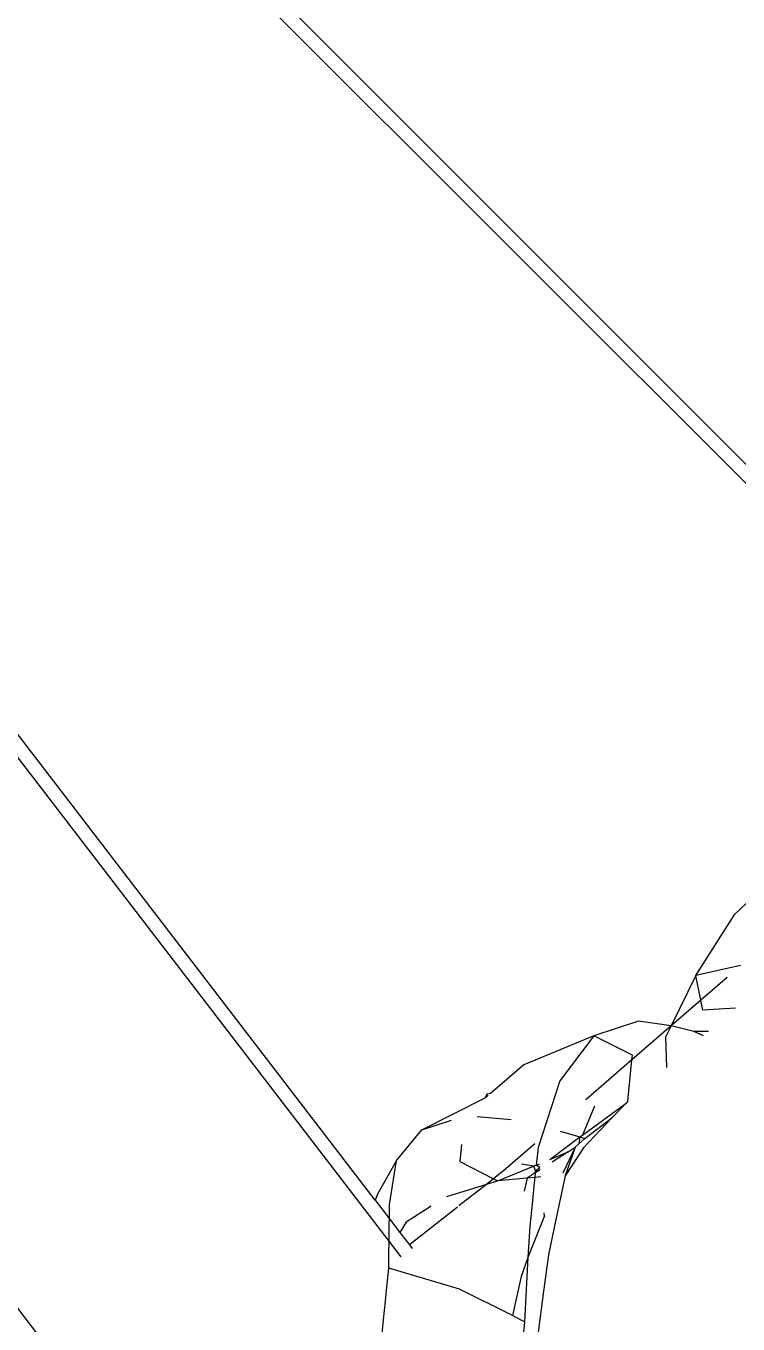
# Model space of a CAD drawing. Header units: inches. Extents: x 3324238 to 135265466, y -1036581 to 20094598.
# Drawn here: x 3354737.282 to 3354737.682, y -519090.368 to -519089.639 of the extents above; entities that cross this region are included whole.
import ezdxf

# ---------------------------------------------------------------- set-up
doc = ezdxf.new("R2010")
doc.units = ezdxf.units.IN
doc.header["$MEASUREMENT"] = 0

msp = doc.modelspace()

# ---------------------------------------------------------------- linework, layer by layer
for p, q in [((3354736.57418, -519088.77261, 0.00267), (3354737.83159, -519090.02966, 0.00267)), ((3354736.57322, -519088.78263, 0.00267), (3354737.82597, -519090.03502, 0.00267)), ((3354737.48625, -519090.32137, 0.00267), (3354736.41126, -519088.92064, 0.00267)), ((3354737.47841, -519090.29839, 0.00267), (3354736.4197, -519088.91889, 0.00267)), ((3354737.3525, -519090.45654, 0.00267), (3354736.24044, -519089.00752, 0.00267)), ((3354737.68047, -519090.13763, 0.00267), (3354737.71082, -519090.1093, 0.00267)), ((3354737.65851, -519090.17213, 0.00267), (3354737.68047, -519090.13763, 0.00267)), ((3354737.68377, -519090.1666, 0.00267), (3354737.65851, -519090.17213, 0.00267)), ((3354737.65851, -519090.17213, 0.00267), (3354737.6447, -519090.20045, 0.00267)), ((3354737.66134, -519090.18603, 0.00267), (3354737.65851, -519090.17213, 0.00267)), ((3354737.6761, -519090.17324, 0.00267), (3354737.66134, -519090.18603, 0.00267)), ((3354737.66134, -519090.18603, 0.00267), (3354737.6447, -519090.20045, 0.00267)), ((3354737.66249, -519090.19163, 0.00267), (3354737.66134, -519090.18603, 0.00267)), ((3354737.68083, -519090.1905, 0.00267), (3354737.66249, -519090.19163, 0.00267)), ((3354737.62638, -519090.19784, 0.00267), (3354737.6013, -519090.20597, 0.00267)), ((3354737.6447, -519090.20045, 0.00267), (3354737.62267, -519090.21954, 0.00267)), ((3354737.6447, -519090.20045, 0.00267), (3354737.62638, -519090.19784, 0.00267)), ((3354737.6447, -519090.20045, 0.00267), (3354737.64178, -519090.20643, 0.00267)), ((3354737.65751, -519090.20368, 0.00267), (3354737.6447, -519090.20045, 0.00267)), ((3354737.6013, -519090.20597, 0.00267), (3354737.56194, -519090.2223, 0.00267)), ((3354737.6013, -519090.20597, 0.00267), (3354737.58221, -519090.23127, 0.00267)), ((3354737.62293, -519090.21688, 0.00267), (3354737.6013, -519090.20597, 0.00267)), ((3354737.64238, -519090.22381, 0.00267), (3354737.64178, -519090.20643, 0.00267)), ((3354737.66566, -519090.20364, 0.00267), (3354737.65751, -519090.20368, 0.00267)), ((3354737.66286, -519090.20607, 0.00267), (3354737.65751, -519090.20368, 0.00267)), ((3354737.56194, -519090.2223, 0.00267), (3354737.54326, -519090.23841, 0.00267)), ((3354737.62267, -519090.21954, 0.00267), (3354737.5968, -519090.24195, 0.00267)), ((3354737.62032, -519090.24274, 0.00267), (3354737.62267, -519090.21954, 0.00267)), ((3354737.62267, -519090.21954, 0.00267), (3354737.62293, -519090.21688, 0.00267)), ((3354737.58221, -519090.23127, 0.00267), (3354737.56993, -519090.26868, 0.00267)), ((3354737.50471, -519090.25886, 0.00267), (3354737.54032, -519090.24094, 0.00267)), ((3354737.54125, -519090.23878, 0.00267), (3354737.54032, -519090.24094, 0.00267)), ((3354737.54197, -519090.23953, 0.00267), (3354737.54032, -519090.24094, 0.00267)), ((3354737.54326, -519090.23841, 0.00267), (3354737.54125, -519090.23878, 0.00267)), ((3354737.59489, -519090.26177, 0.00267), (3354737.61936, -519090.24376, 0.00267)), ((3354737.61141, -519090.25213, 0.00267), (3354737.61936, -519090.24376, 0.00267)), ((3354737.62032, -519090.24274, 0.00267), (3354737.61936, -519090.24376, 0.00267)), ((3354737.53583, -519090.25143, 0.00267), (3354737.55489, -519090.253, 0.00267)), ((3354737.60171, -519090.24554, 0.00267), (3354737.59489, -519090.26177, 0.00267)), ((3354737.61141, -519090.25213, 0.00267), (3354737.59539, -519090.269, 0.00267)), ((3354737.59627, -519090.26375, 0.00267), (3354737.61141, -519090.25213, 0.00267)), ((3354737.49036, -519090.27605, 0.00267), (3354737.50471, -519090.25886, 0.00267)), ((3354737.50471, -519090.25886, 0.00267), (3354737.52139, -519090.25333, 0.00267)), ((3354737.5765, -519090.27553, 0.00267), (3354737.59348, -519090.26283, 0.00267)), ((3354737.58236, -519090.25963, 0.00267), (3354737.59348, -519090.26283, 0.00267)), ((3354737.59077, -519090.26853, 0.00267), (3354737.59279, -519090.26678, 0.00267)), ((3354737.59348, -519090.26283, 0.00267), (3354737.59279, -519090.26678, 0.00267)), ((3354737.59279, -519090.26678, 0.00267), (3354737.59627, -519090.26375, 0.00267)), ((3354737.59348, -519090.26283, 0.00267), (3354737.59489, -519090.26177, 0.00267)), ((3354737.59348, -519090.26283, 0.00267), (3354737.59627, -519090.26375, 0.00267)), ((3354737.52701, -519090.26716, 0.00267), (3354737.52595, -519090.27666, 0.00267)), ((3354737.56812, -519090.26679, 0.00267), (3354737.55192, -519090.28083, 0.00267)), ((3354737.56993, -519090.26868, 0.00267), (3354737.56887, -519090.27867, 0.00267)), ((3354737.5765, -519090.27553, 0.00267), (3354737.58694, -519090.27125, 0.00267)), ((3354737.58694, -519090.27125, 0.00267), (3354737.5779, -519090.27699, 0.00267)), ((3354737.59077, -519090.26853, 0.00267), (3354737.5838, -519090.28316, 0.00267)), ((3354737.59077, -519090.26853, 0.00267), (3354737.58526, -519090.28468, 0.00267)), ((3354737.59539, -519090.269, 0.00267), (3354737.58526, -519090.28468, 0.00267)), ((3354737.58694, -519090.27125, 0.00267), (3354737.59077, -519090.26853, 0.00267)), ((3354737.49036, -519090.27605, 0.00267), (3354737.47995, -519090.29466, 0.00267)), ((3354737.48654, -519090.30092, 0.00267), (3354737.49036, -519090.27605, 0.00267)), ((3354737.52595, -519090.27666, 0.00267), (3354737.54494, -519090.28632, 0.00267)), ((3354737.55192, -519090.28083, 0.00267), (3354737.54494, -519090.28632, 0.00267)), ((3354737.54731, -519090.28752, 0.00267), (3354737.5673, -519090.27931, 0.00267)), ((3354737.5673, -519090.27931, 0.00267), (3354737.56061, -519090.27818, 0.00267)), ((3354737.5673, -519090.27931, 0.00267), (3354737.56887, -519090.27867, 0.00267)), ((3354737.5673, -519090.27931, 0.00267), (3354737.56854, -519090.2818, 0.00267)), ((3354737.57114, -519090.28129, 0.00267), (3354737.56841, -519090.28302, 0.00267)), ((3354737.56854, -519090.2818, 0.00267), (3354737.57101, -519090.27993, 0.00267)), ((3354737.56887, -519090.27867, 0.00267), (3354737.57081, -519090.27787, 0.00267)), ((3354737.57101, -519090.27993, 0.00267), (3354737.56887, -519090.27867, 0.00267)), ((3354737.54494, -519090.28632, 0.00267), (3354737.5409, -519090.28949, 0.00267)), ((3354737.54731, -519090.28752, 0.00267), (3354737.5409, -519090.28949, 0.00267)), ((3354737.54494, -519090.28632, 0.00267), (3354737.54731, -519090.28752, 0.00267)), ((3354737.56382, -519090.28594, 0.00267), (3354737.54731, -519090.28752, 0.00267)), ((3354737.56382, -519090.28594, 0.00267), (3354737.56219, -519090.29328, 0.00267)), ((3354737.56841, -519090.28302, 0.00267), (3354737.56382, -519090.28594, 0.00267)), ((3354737.56815, -519090.28553, 0.00267), (3354737.56382, -519090.28594, 0.00267)), ((3354737.56785, -519090.28839, 0.00267), (3354737.56675, -519090.2988, 0.00267)), ((3354737.56815, -519090.28553, 0.00267), (3354737.56785, -519090.28839, 0.00267)), ((3354737.56841, -519090.28302, 0.00267), (3354737.56815, -519090.28553, 0.00267)), ((3354737.57152, -519090.2852, 0.00267), (3354737.56815, -519090.28553, 0.00267)), ((3354737.56841, -519090.28302, 0.00267), (3354737.56854, -519090.2818, 0.00267)), ((3354737.58526, -519090.28468, 0.00267), (3354737.57905, -519090.31371, 0.00267)), ((3354737.47995, -519090.29466, 0.00267), (3354737.47841, -519090.29839, 0.00267)), ((3354737.5409, -519090.28949, 0.00267), (3354737.51843, -519090.29642, 0.00267)), ((3354737.5409, -519090.28949, 0.00267), (3354737.52553, -519090.30158, 0.00267)), ((3354737.47841, -519090.29839, 0.00267), (3354737.48643, -519090.30884, 0.00267)), ((3354737.48643, -519090.30884, 0.00267), (3354737.48654, -519090.30092, 0.00267)), ((3354737.50995, -519090.30173, 0.00267), (3354737.49587, -519090.31077, 0.00267)), ((3354737.5247, -519090.30223, 0.00267), (3354737.49766, -519090.32348, 0.00267)), ((3354737.56675, -519090.2988, 0.00267), (3354737.56524, -519090.31313, 0.00267)), ((3354737.48638, -519090.312, 0.00267), (3354737.48643, -519090.30884, 0.00267)), ((3354737.48643, -519090.30884, 0.00267), (3354737.49225, -519090.31643, 0.00267)), ((3354737.57363, -519090.30714, 0.00267), (3354737.56428, -519090.33054, 0.00267)), ((3354737.57363, -519090.30714, 0.00267), (3354737.57346, -519090.3054, 0.00267)), ((3354737.48625, -519090.32137, 0.00267), (3354737.48632, -519090.31652, 0.00267)), ((3354737.48632, -519090.31652, 0.00267), (3354737.48638, -519090.312, 0.00267)), ((3354737.49587, -519090.31077, 0.00267), (3354737.49225, -519090.31643, 0.00267)), ((3354737.49225, -519090.31643, 0.00267), (3354737.49766, -519090.32348, 0.00267)), ((3354737.56524, -519090.31313, 0.00267), (3354737.56428, -519090.33054, 0.00267)), ((3354737.57905, -519090.31371, 0.00267), (3354737.57575, -519090.32913, 0.00267)), ((3354737.48615, -519090.32866, 0.00267), (3354737.48625, -519090.32137, 0.00267)), ((3354737.49296, -519090.33011, 0.00267), (3354737.48625, -519090.32137, 0.00267)), ((3354737.49766, -519090.32348, 0.00267), (3354737.49917, -519090.32545, 0.00267)), ((3354737.48605, -519090.33657, 0.00267), (3354737.48615, -519090.32866, 0.00267)), ((3354737.56428, -519090.33054, 0.00267), (3354737.56039, -519090.34119, 0.00267)), ((3354737.56428, -519090.33054, 0.00267), (3354737.56248, -519090.36321, 0.00267)), ((3354737.57575, -519090.32913, 0.00267), (3354737.57306, -519090.34954, 0.00267)), ((3354737.48517, -519090.34535, 0.00267), (3354737.48605, -519090.33657, 0.00267)), ((3354737.52584, -519090.34831, 0.00267), (3354737.48605, -519090.33657, 0.00267)), ((3354737.48421, -519090.35501, 0.00267), (3354737.48517, -519090.34535, 0.00267)), ((3354737.56039, -519090.34119, 0.00267), (3354737.55552, -519090.36321, 0.00267)), ((3354737.55552, -519090.36321, 0.00267), (3354737.52584, -519090.34831, 0.00267)), ((3354737.57306, -519090.34954, 0.00267), (3354737.56888, -519090.38128, 0.00267)), ((3354737.48315, -519090.36563, 0.00267), (3354737.48421, -519090.35501, 0.00267)), ((3354737.48197, -519090.37747, 0.00267), (3354737.48315, -519090.36563, 0.00267)), ((3354737.56053, -519090.36573, 0.00267), (3354737.55552, -519090.36321, 0.00267)), ((3354737.5623, -519090.36662, 0.00267), (3354737.55881, -519090.40316, 0.00267)), ((3354737.5623, -519090.36662, 0.00267), (3354737.56053, -519090.36573, 0.00267)), ((3354737.56248, -519090.36321, 0.00267), (3354737.5623, -519090.36662, 0.00267))]:
    msp.add_line(p, q)

doc.saveas('drawing.dxf')
